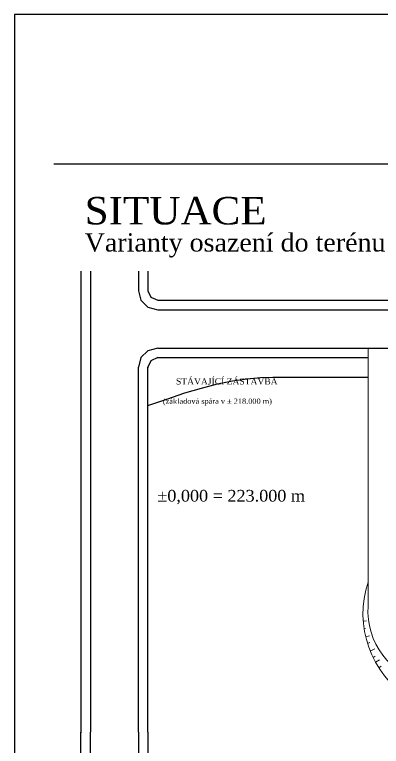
# Model space of a CAD drawing. Header units: millimetres. Extents: x -3518363 to 3223740, y -1530229 to 774657.
# Drawn here: x -2658040 to -2581483, y 193059 to 345571 of the extents above; entities that cross this region are included whole.
import ezdxf

# ---------------------------------------------------------------- set-up
doc = ezdxf.new("R2010")
doc.units = ezdxf.units.MM
doc.header["$LTSCALE"] = 15
doc.header["$MEASUREMENT"] = 0
doc.layers.get('0').update_dxf_attribs({"linetype": 'CONTINUOUS'})
doc.layers.add('cesty', color=7, linetype='CONTINUOUS', lineweight=15)
doc.layers.add('svahovaní', color=7, linetype='CONTINUOUS', lineweight=15, true_color=0xe3331c)
doc.styles.add('TIMESNEWROMAN', font='times.ttf')

msp = doc.modelspace()

# ---------------------------------------------------------------- linework, layer by layer
for p, q in [((-2649822.375, 314490.175), (-2456236.811, 314490.175)), ((-2628141.408, 276066.256), (-2479846.69, 276066.256)), ((-2628141.408, 274085.909), (-2584267.809, 274085.909))]:
    msp.add_line(p, q)
at = {"elevation": 0}
msp.add_lwpolyline([(-2658040, 345571.207), (-2658040, 48571.207), (-2448040, 48571.207), (-2448040, 345571.207)], close=True, dxfattribs=at)
for points in [[(-2644189.954, 292089.084), (-2644189.954, 196029.298), (-2644087.076, 196029.298)], [(-2642209.607, 292089.084), (-2642209.607, 196029.298), (-2642106.729, 196029.298)], [(-2632204.98, 292089.084), (-2632204.98, 288025.518), (-2631664.887, 286045.171), (-2630224.633, 284630.641), (-2628141.408, 284064.824), (-2479949.561, 284064.824), (-2477969.214, 284630.641), (-2476528.953, 286045.171), (-2475988.867, 288025.518), (-2475988.867, 292089.084), (-2475885.983, 292089.084)], [(-2630224.633, 292089.084), (-2630224.633, 288025.518), (-2629581.663, 286713.86), (-2628141.408, 286045.171), (-2479949.561, 286045.171), (-2478637.902, 286713.86), (-2477969.214, 288025.518), (-2477969.214, 292089.084), (-2477866.33, 292089.084)], [(-2628141.408, 276066.256), (-2630224.633, 275526.157), (-2631664.887, 274085.909), (-2632204.98, 272105.562), (-2632102.109, 272105.562)], [(-2628141.408, 274085.909), (-2629581.663, 273417.221), (-2630224.633, 272105.562), (-2630121.755, 272105.562)], [(-2632204.98, 196029.298), (-2632204.98, 272105.562), (-2632102.109, 272105.562)], [(-2630224.633, 196029.298), (-2630224.633, 272105.562), (-2630121.755, 272105.562)], [(-2630224.633, 264107.02), (-2626263.932, 265418.679), (-2622534.705, 266730.338), (-2619011.226, 267707.639), (-2615719.22, 268607.814), (-2612530.085, 269250.784), (-2609572.423, 269687.986), (-2606717.632, 269919.473), (-2604171.468, 270022.344), (-2584267.809, 270022.344)], [(-2644189.954, 93925.573), (-2644189.954, 196029.298), (-2644087.076, 196029.298)], [(-2642209.607, 93925.573), (-2642209.607, 196029.298), (-2642106.729, 196029.298)], [(-2632204.98, 196029.298), (-2632204.98, 114011.972), (-2631664.887, 111928.748), (-2630224.633, 110488.493), (-2628141.408, 109948.401), (-2479949.561, 109948.401), (-2477969.214, 110488.493), (-2476528.953, 111928.748), (-2475988.867, 114011.972), (-2475988.867, 196029.298), (-2475885.983, 196029.298)], [(-2630224.633, 196029.298), (-2630224.633, 114011.972), (-2629581.663, 112597.436), (-2628141.408, 111928.748), (-2479949.561, 111928.748), (-2478637.902, 112597.436), (-2477969.214, 114011.972), (-2477969.214, 196029.298), (-2477866.33, 196029.298)]]:
    msp.add_lwpolyline(points, dxfattribs=at)
at = {"layer": 'cesty', "linetype": 'ByBlock', "extrusion": (1.93959e-16, -3.39308e-16, -1)}
for p, q in [((-2584267.809, 227306.607), (-2584267.809, 276066.256)), ((-2584267.809, 222306.607), (-2584267.809, 227306.607))]:
    msp.add_line(p, q, dxfattribs=at)
for centre, radius, start, end in [((2564444.568, 220727.649), 20886.445, 302.40952398, 18.36002891), ((2568583.661, 221406.33), 15709.964, 283.75041491, 3.28520099)]:
    msp.add_arc(centre, radius, start, end, dxfattribs=at)
at = {"layer": 'svahovaní', "color": 0, "extrusion": (1.93959e-16, -3.39308e-16, -1)}
for p, q in [((-2585269.783, 219129.525), (-2584577.809, 219236.607)), ((-2585088.521, 217554.2), (-2584767.809, 217616.607)), ((-2584766.507, 215904.543), (-2583987.809, 216106.607)), ((-2584375.253, 214481.739), (-2583867.809, 214686.607)), ((-2583803.3, 212886.535), (-2582847.809, 213376.607)), ((-2583231.18, 211600.394), (-2582777.809, 211836.607)), ((-2582729.238, 210632.382), (-2581887.809, 211096.607)), ((-2582021.091, 209444.501), (-2581497.809, 209776.607))]:
    msp.add_line(p, q, dxfattribs=at)

# ---------------------------------------------------------------- texts
at = {"attachment_point": 7, "style": 'TIMESNEWROMAN'}
for s, insert, char_height, width in [('\\W1.04;SITUACE', (-2643418.388, 301759.49), 5726.35125, 39233.21061), ('\\W1.02;Varianty\\~osazení\\~do\\~terénu\\~\\~1\\~-\\~5', (-2643418.388, 294943.992), 3793.6648, 76615.21395), ('\\W1.02;STÁVAJÍCÍ\\~ZÁSTAVBA', (-2624358.368, 268459.503), 1293.94102, 21321.5671), ('{\\W1.03;(základová\\~spára\\~v\\~±\\~218.000\\~m)}', (-2627089.784, 264100.862), 1099.86018, 22340.96115), ('{\\W1.03;±\\fTimes New Roman|b0|i0|c238|p18;0,000 =\\fTimes New Roman|b0|i0|c0|p18;\\~2\\fTimes New Roman|b0|i0|c238|p18;23\\fTimes New Roman|b0|i0|c0|p18;.000\\~m}', (-2628244.286, 243507.222), 2433.709411, 49434.83592)]:
    msp.add_mtext(s, dxfattribs=dict(at, insert=insert, char_height=char_height, width=width))

doc.saveas('drawing.dxf')
